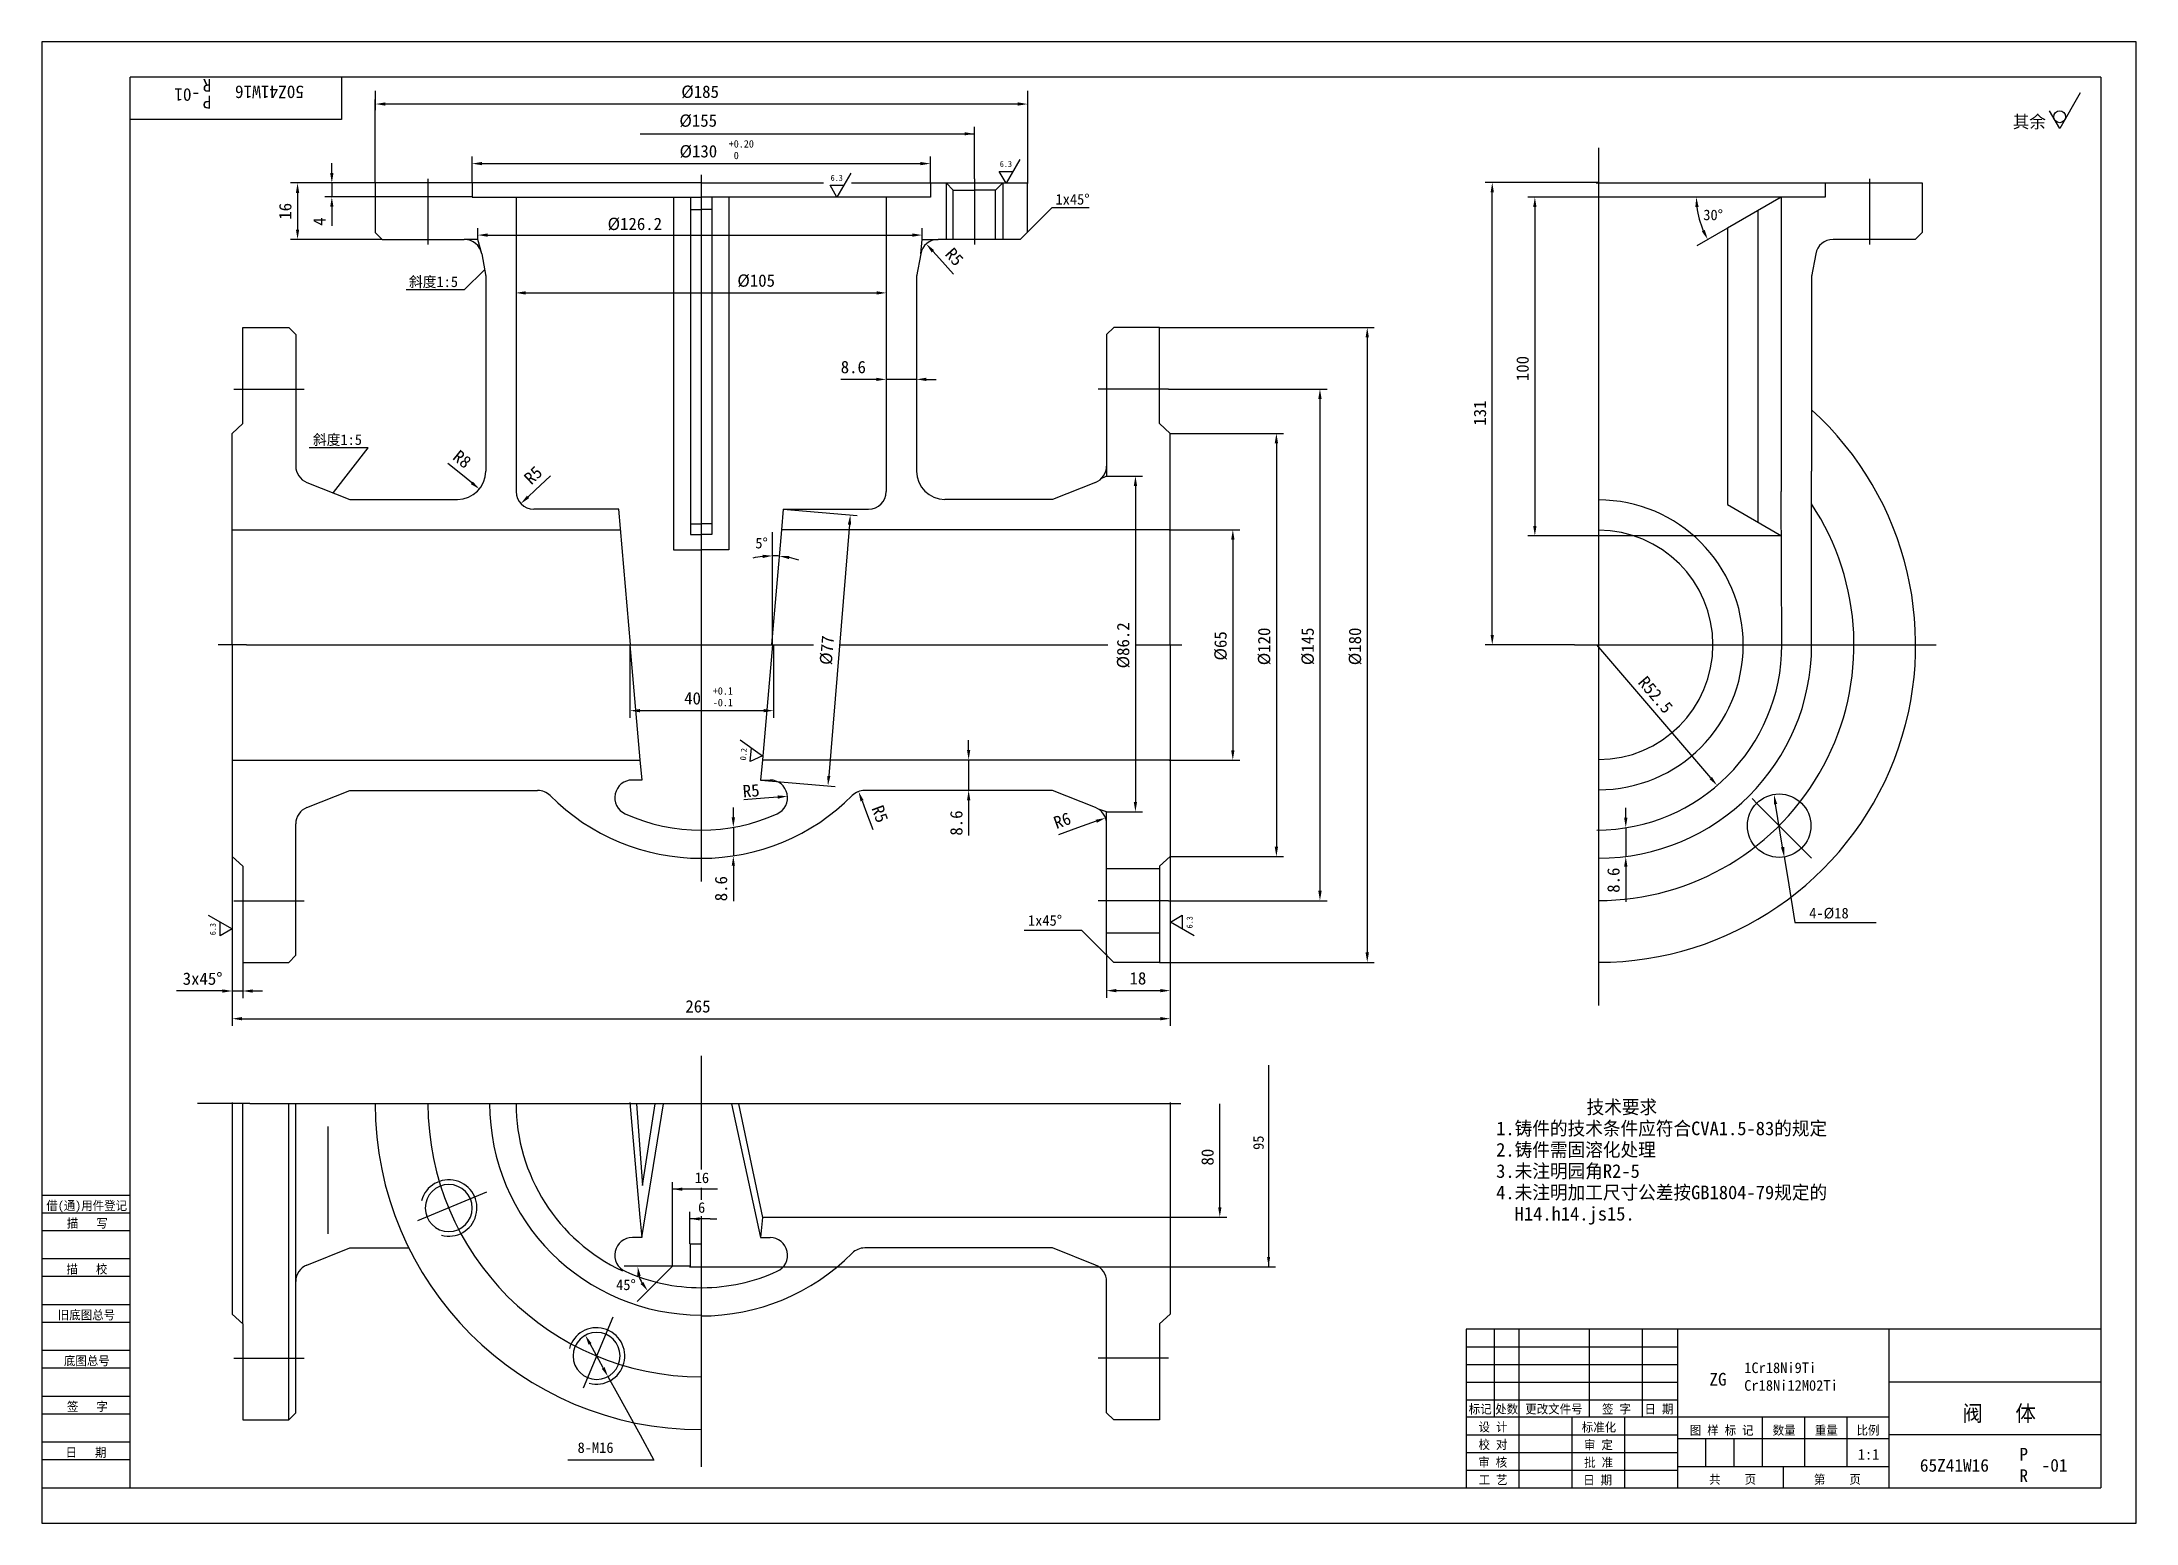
# Model space of a CAD drawing. Header units: metres. Extents: x 0 to 594, y 0 to 420.
import ezdxf

# ---------------------------------------------------------------- set-up
doc = ezdxf.new("R2010")
doc.units = ezdxf.units.M
for name, color, linetype in [('C', 6, 'Continuous'), ('D', 1, 'Continuous'), ('FL', 5, 'Continuous'), ('T', 7, 'Continuous'), ('TL', 4, 'Continuous')]:
    doc.layers.add(name, color=color, linetype=linetype)

# ---------------------------------------------------------------- blocks, each defined once
blk = doc.blocks.new('TUKUN2')
at = {"layer": 'FL'}
for p, q in [((594, 420), (0, 420)), ((0, 420), (0, 0)), ((594, 0), (594, 420)), ((0, 83), (25, 83)), ((0, 75), (25, 75)), ((0, 70), (25, 70)), ((0, 62), (25, 62)), ((0, 57), (25, 57)), ((412, 30), (412, 55)), ((419, 10), (419, 55)), ((439, 30), (439, 55)), ((454, 30), (454, 55)), ((0, 49), (25, 49)), ((404, 50), (464, 50)), ((0, 44), (25, 44)), ((404, 45), (464, 45)), ((0, 36), (25, 36)), ((404, 40), (464, 40)), ((0, 31), (25, 31)), ((404, 35), (464, 35)), ((449, 10), (449, 30)), ((404, 25), (464, 25)), ((0, 23), (25, 23)), ((0, 18), (25, 18)), ((404, 20), (464, 20)), ((404, 15), (464, 15)), ((0, 0), (594, 0))]:
    blk.add_line(p, q, dxfattribs=at)
at = {"layer": 'TL'}
for p, q in [((584, 410), (25, 410)), ((25, 10), (25, 410)), ((85, 410), (85, 398)), ((584, 410), (584, 10)), ((85, 398), (25, 398)), ((0, 93), (25, 93)), ((0, 88), (25, 88)), ((584, 55), (404, 55)), ((404, 55), (404, 10)), ((464, 10), (464, 55)), ((524, 10), (524, 55)), ((584, 40), (524, 40)), ((524, 30), (404, 30)), ((434, 10), (434, 30)), ((488, 16), (488, 30)), ((500, 16), (500, 30)), ((512, 16), (512, 30)), ((464, 24), (524, 24)), ((472, 16), (472, 24)), ((480, 16), (480, 24)), ((584, 25), (524, 25)), ((524, 16), (464, 16)), ((494, 10), (494, 16)), ((0, 10), (584, 10))]:
    blk.add_line(p, q, dxfattribs=at)
at = {"layer": 'T'}
for s, p in [('借(通)用件登记', (1.26, 88.76)), ('描   写', (7.09, 83.76)), ('描   校', (6.98, 70.76)), ('旧底图总号', (4.52, 57.76)), ('底图总号', (6.25, 44.76)), ('签   字', (7.1, 31.76)), ('标记', (404.71, 31.07)), ('处数', (412.22, 31.07)), ('更改文件号', (420.75, 31.07)), ('签 字', (442.53, 31.07)), ('日 期', (454.57, 31.07)), ('校 对', (407.48, 20.99)), ('设 计', (407.5, 25.99)), ('标准化', (436.77, 25.93)), ('审 定', (437.39, 20.93)), ('图 样 标 记', (467.4, 25.04)), ('数量', (490.92, 25.04)), ('重量', (502.88, 25.04)), ('比例', (514.7, 25.04)), ('日   期', (6.72, 18.76)), ('审 核', (407.41, 15.99)), ('批 准', (437.46, 15.93)), ('工 艺', (407.52, 10.99)), ('日 期', (437.18, 10.93)), ('共    页', (472.91, 11.13)), ('第    页', (502.62, 11.13))]:
    blk.add_text(s, height=2.5, dxfattribs=at).set_placement(p)

msp = doc.modelspace()

# ---------------------------------------------------------------- linework, layer by layer
at = {"layer": 'C'}
for p, q in [((441.47, 390), (441.47, 196.5)), ((109.5, 381.14), (109.5, 362.53)), ((187, 382.33), (187, 236.6)), ((264.5, 381.14), (264.5, 362.53)), ((518.36, 381.14), (518.36, 362.53)), ((54.46, 321.56), (74.39, 321.56)), ((319.54, 321.56), (299.61, 321.56)), ((187, 260.25), (187, 181.95)), ((58, 249), (50, 249)), ((58, 249), (218.82, 249)), ((226.53, 249), (302.38, 249)), ((310.17, 249), (323.35, 249)), ((434.7, 249.02), (537.28, 249.02)), ((187, 230.37), (187, 181.95)), ((486.6, 203.89), (485.07, 205.42)), ((486.6, 203.89), (501.93, 188.57)), ((441.47, 196.5), (441.47, 188.32)), ((441.47, 188.32), (441.47, 160)), ((54.46, 176.49), (74.39, 176.49)), ((319.54, 176.49), (299.61, 176.49)), ((441.47, 160), (441.47, 146.77)), ((187, 132.47), (187, 100.31)), ((59, 119), (44.17, 119)), ((59, 119), (311, 119)), ((311, 119), (323.01, 119)), ((187, 95.08), (187, 91.71)), ((126.15, 93.8), (106.56, 85.68)), ((187, 87.03), (187, 52.2)), ((187, 66.66), (187, 58.62)), ((161.9, 58.41), (153.55, 38.24)), ((187, 58.62), (187, 27)), ((54.46, 46.74), (74.39, 46.74)), ((319.54, 46.74), (299.61, 46.74)), ((187, 27), (187, 15.93))]:
    msp.add_line(p, q, dxfattribs=at)
for centre, radius, start, end in [((441.47, 249.02), 72.5, 270, 33.46), ((187, 119), 77.5, 180, 270)]:
    msp.add_arc(centre, radius, start, end, dxfattribs=at)
at = {"layer": 'D'}
for p, q in [((94.61, 400.62), (94.61, 406.15)), ((279.61, 379.87), (279.61, 406.15)), ((578.17, 405.54), (572.32, 395.4)), ((94.5, 380), (94.5, 403.68)), ((276.81, 402.38), (97.41, 402.38)), ((572.32, 395.4), (569.39, 400.47)), ((169.74, 393.94), (264.5, 393.94)), ((264.5, 381.14), (264.5, 395.94)), ((122, 380), (122, 387.49)), ((252, 380), (252, 387.49)), ((277.39, 386.67), (273.49, 379.91)), ((82.24, 382.8), (82.24, 385.6)), ((124.8, 385.49), (249.2, 385.49)), ((229.4, 382.75), (225.5, 375.99)), ((273.49, 379.91), (271.53, 383.29)), ((271.53, 383.29), (275.44, 383.29)), ((80.24, 380), (70.52, 380)), ((72.52, 377.2), (72.52, 366.8)), ((94.5, 380), (80.24, 380)), ((121.95, 376.05), (80.24, 376.05)), ((82.24, 380), (82.24, 376.05)), ((225.5, 375.99), (223.54, 379.37)), ((223.54, 379.37), (227.45, 379.37)), ((256.49, 380), (256.49, 364)), ((272.52, 380), (272.52, 364)), ((441.56, 380.15), (409.37, 380.15)), ((411.37, 251.82), (411.37, 377.35)), ((441.26, 375.99), (421.46, 375.99)), ((82.24, 373.25), (82.24, 370.45)), ((82.24, 370.45), (82.24, 367.86)), ((279.5, 366), (286.57, 373.07)), ((286.57, 373.07), (297.05, 373.07)), ((423.46, 373.19), (423.46, 282.77)), ((96.5, 364), (70.52, 364)), ((123.64, 363.95), (119.82, 364)), ((123.64, 363.95), (123.64, 367.22)), ((124.74, 359.89), (123.64, 363.95)), ((126.44, 365.22), (246.88, 365.22)), ((249.26, 359.89), (249.68, 363.95)), ((249.68, 363.95), (249.68, 367.22)), ((249.68, 363.95), (254.18, 364)), ((478.1, 367.19), (469.44, 362.19)), ((252.71, 360.64), (254.58, 358.55)), ((254.58, 358.55), (258.54, 354.15)), ((125.55, 355.36), (119.82, 349.7)), ((119.82, 349.7), (103.3, 349.7)), ((137.2, 348.83), (236.75, 348.83)), ((317, 339), (377.92, 339)), ((375.92, 336.2), (375.92, 161.8)), ((233.84, 324.31), (226.58, 324.31)), ((236.64, 324.31), (233.84, 324.31)), ((248.07, 324.31), (239.44, 324.31)), ((250.87, 324.31), (253.67, 324.31)), ((319.54, 321.56), (364.51, 321.56)), ((362.51, 318.76), (362.51, 179.29)), ((320, 309), (352.15, 309)), ((92.51, 304.86), (75.8, 304.86)), ((82.73, 292.27), (92.51, 304.86)), ((350.15, 306.2), (350.15, 191.8)), ((119.76, 296.74), (115.16, 300.47)), ((302, 299.74), (302, 296.88)), ((121.94, 294.97), (119.76, 296.74)), ((137.9, 291), (139.94, 292.92)), ((139.94, 292.92), (144.25, 296.98)), ((302, 296.88), (300.13, 296.03)), ((302, 296.88), (312.17, 296.88)), ((310.17, 294.08), (310.17, 204.49)), ((210.29, 287.47), (231.29, 285.74)), ((207.22, 249), (207.22, 280.94)), ((229.06, 283.11), (223.2, 211.85)), ((319.75, 281.69), (339.79, 281.69)), ((493.4, 279.97), (421.46, 279.97)), ((337.79, 278.89), (337.79, 219.13)), ((166.81, 249.05), (166.81, 228.37)), ((207.54, 249.05), (207.54, 228.37)), ((434.7, 249.02), (409.37, 249.02)), ((473.35, 211.28), (441.02, 249.02)), ((169.61, 230.37), (204.74, 230.37)), ((198.04, 222.07), (204.43, 217.59)), ((200.9, 215.95), (201.24, 219.83)), ((262.86, 219.2), (262.86, 222)), ((204.43, 217.59), (200.9, 215.95)), ((262.86, 216.4), (262.86, 207.79)), ((319.75, 216.33), (339.79, 216.33)), ((203.96, 210.62), (224.96, 208.89)), ((196.12, 200.09), (196.12, 202.89)), ((204.98, 205.57), (199.08, 205.08)), ((208.71, 205.88), (204.98, 205.57)), ((232.62, 204.82), (233.59, 202.19)), ((233.59, 202.19), (235.65, 196.63)), ((262.86, 204.99), (262.86, 202.19)), ((262.86, 202.19), (262.86, 194.93)), ((302, 201.69), (299.7, 202.47)), ((449.25, 200.03), (449.25, 202.83)), ((493.74, 191.64), (491.73, 203.88)), ((196.12, 197.29), (196.12, 189.18)), ((293.76, 197.1), (288.35, 195.15)), ((299.07, 199), (293.76, 197.1)), ((302, 198.26), (302, 201.69)), ((302, 201.69), (312.17, 201.69)), ((449.25, 197.23), (449.25, 188.97)), ((54, 189), (54, 148.88)), ((196.12, 186.38), (196.12, 183.58)), ((320, 189), (352.15, 189)), ((320.03, 188.89), (320.03, 148.98)), ((449.25, 186.17), (449.25, 183.37)), ((494.19, 188.88), (495.1, 183.35)), ((196.12, 183.58), (196.12, 176.32)), ((449.25, 183.37), (449.25, 176.12)), ((495.1, 183.35), (497.24, 170.27)), ((47.19, 172.38), (53.95, 168.48)), ((319.54, 176.49), (364.51, 176.49)), ((320.07, 170.41), (323.45, 172.36)), ((323.45, 172.36), (323.45, 168.46)), ((50.57, 166.52), (50.57, 170.43)), ((53.95, 168.48), (50.57, 166.52)), ((294.93, 168.07), (278.58, 168.07)), ((302, 161), (294.93, 168.07)), ((326.83, 166.51), (320.07, 170.41)), ((497.24, 170.27), (520.27, 170.27)), ((301.97, 161.28), (301.97, 148.98)), ((56.98, 159.03), (56.98, 148.88)), ((317, 159), (377.92, 159)), ((48.4, 150.88), (38.22, 150.88)), ((51.2, 150.88), (48.4, 150.88)), ((54, 150.88), (56.98, 150.88)), ((54, 148.88), (54, 141.03)), ((59.78, 150.88), (62.58, 150.88)), ((304.77, 150.98), (317.23, 150.98)), ((320.03, 148.98), (320.03, 141.03)), ((56.8, 143.03), (317.23, 143.03)), ((347.94, 129.85), (347.94, 72.7)), ((166.77, 119.31), (169.63, 86.7)), ((168.63, 118.91), (170.31, 95.71)), ((170.13, 80.95), (176.28, 118.91)), ((170.31, 95.71), (173.96, 118.91)), ((195.57, 118.91), (203.87, 80.95)), ((197.56, 118.91), (204.37, 86.61)), ((334.1, 89.56), (334.1, 118.89)), ((178.86, 72.81), (178.86, 96.69)), ((191.61, 94.69), (178.86, 94.69)), ((169.63, 86.7), (170.13, 80.95)), ((183.8, 79.17), (183.8, 88.27)), ((189.52, 86.27), (183.8, 86.27)), ((189.52, 86.27), (191.41, 86.27)), ((319.79, 86.76), (336.1, 86.76)), ((178.86, 72.83), (165.15, 72.83)), ((183.66, 72.7), (349.94, 72.7)), ((174.34, 68.3), (168.85, 62.81)), ((159.21, 44.01), (155.48, 50.79)), ((160.56, 41.56), (163.26, 36.65)), ((163.26, 36.65), (169.65, 25.04)), ((169.65, 25.04), (173.53, 17.87)), ((173.53, 17.87), (149.2, 17.87))]:
    msp.add_line(p, q, dxfattribs=at)
msp.add_circle((572.32, 398.78), 1.69, dxfattribs=at)
for centre, radius, start, end in [((493.35, 376), 24.09, 186.66, 203.34), ((207.22, 251.33), 22.95, 97, 103.99), ((207.22, 251.33), 22.95, 85, 90), ((207.22, 251.33), 22.95, 71.01, 78), ((178.86, 72.83), 9.88, 196.29, 208.71)]:
    msp.add_arc(centre, radius, start, end, dxfattribs=at)
for points in [[(97.41, 402.85), (97.41, 401.92), (94.61, 402.38)], [(276.81, 402.85), (276.81, 401.92), (279.61, 402.38)], [(261.7, 394.39), (264.5, 393.94), (261.7, 393.49)], [(81.77, 382.8), (82.71, 382.8), (82.24, 380)], [(124.8, 385.96), (124.8, 385.03), (122, 385.49)], [(249.2, 385.96), (249.2, 385.03), (252, 385.49)], [(72.05, 377.2), (72.98, 377.2), (72.52, 380)], [(81.77, 373.25), (82.71, 373.25), (82.24, 376.05)], [(410.91, 377.35), (411.84, 377.35), (411.37, 380.15)], [(422.99, 373.19), (423.93, 373.19), (423.46, 375.99)], [(468.97, 373.18), (469.9, 373.23), (469.27, 376)], [(72.05, 366.8), (72.98, 366.8), (72.52, 364)], [(126.44, 365.68), (126.44, 364.75), (123.64, 365.22)], [(246.88, 365.68), (246.88, 364.75), (249.68, 365.22)], [(252.36, 360.32), (253.06, 360.95), (250.84, 362.72)], [(471.66, 366.67), (470.82, 366.25), (472.5, 363.96)], [(137.2, 349.29), (137.2, 348.36), (134.4, 348.83)], [(236.75, 349.29), (236.75, 348.36), (239.55, 348.83)], [(375.45, 336.2), (376.39, 336.2), (375.92, 339)], [(236.64, 324.77), (236.64, 323.84), (239.44, 324.31)], [(250.87, 324.77), (250.87, 323.84), (248.07, 324.31)], [(362.04, 318.76), (362.98, 318.76), (362.51, 321.56)], [(349.68, 306.2), (350.62, 306.2), (350.15, 309)], [(121.65, 294.61), (122.23, 295.34), (124.11, 293.21)], [(138.22, 290.66), (137.58, 291.34), (135.86, 289.08)], [(309.7, 294.08), (310.64, 294.08), (310.17, 296.88)], [(228.6, 283.15), (229.53, 283.07), (229.29, 285.9)], [(337.33, 278.89), (338.26, 278.89), (337.79, 281.69)], [(422.99, 282.77), (423.93, 282.77), (423.46, 279.97)], [(204.4, 274.58), (204.46, 273.65), (207.22, 274.28)], [(211.92, 273.32), (212.06, 274.24), (209.22, 274.19)], [(410.91, 251.82), (411.84, 251.82), (411.37, 249.02)], [(169.61, 230.84), (169.61, 229.91), (166.81, 230.37)], [(204.74, 230.84), (204.74, 229.91), (207.54, 230.37)], [(262.4, 219.2), (263.33, 219.2), (262.86, 216.4)], [(337.33, 219.13), (338.26, 219.13), (337.79, 216.33)], [(222.73, 211.89), (223.66, 211.81), (222.97, 209.06)], [(473, 210.97), (473.71, 211.58), (475.17, 209.15)], [(208.75, 205.41), (208.68, 206.34), (211.5, 206.11)], [(232.18, 204.65), (233.06, 204.98), (231.65, 207.44)], [(262.4, 204.99), (263.33, 204.99), (262.86, 207.79)], [(309.7, 204.49), (310.64, 204.49), (310.17, 201.69)], [(491.27, 203.8), (492.19, 203.95), (491.28, 206.64)], [(195.65, 200.09), (196.58, 200.09), (196.12, 197.29)], [(299.23, 198.57), (298.91, 199.44), (301.71, 199.95)], [(448.78, 200.03), (449.72, 200.03), (449.25, 197.23)], [(349.68, 191.8), (350.62, 191.8), (350.15, 189)], [(493.28, 191.57), (494.2, 191.72), (494.19, 188.88)], [(195.65, 186.38), (196.58, 186.38), (196.12, 189.18)], [(448.78, 186.17), (449.72, 186.17), (449.25, 188.97)], [(362.04, 179.29), (362.98, 179.29), (362.51, 176.49)], [(375.45, 161.8), (376.39, 161.8), (375.92, 159)], [(51.2, 151.34), (51.2, 150.41), (54, 150.88)], [(59.78, 151.34), (59.78, 150.41), (56.98, 150.88)], [(304.77, 151.45), (304.77, 150.51), (301.97, 150.98)], [(317.23, 151.45), (317.23, 150.51), (320.03, 150.98)], [(56.8, 143.5), (56.8, 142.56), (54, 143.03)], [(317.23, 143.5), (317.23, 142.56), (320.03, 143.03)], [(181.66, 94.24), (178.86, 94.69), (181.66, 95.14)], [(333.64, 89.56), (334.57, 89.56), (334.1, 86.76)], [(186.6, 85.82), (183.8, 86.27), (186.6, 86.72)], [(168.91, 69.99), (169.84, 70.12), (168.98, 72.83)], [(348.39, 75.5), (347.94, 72.7), (347.49, 75.5)], [(170.57, 68.36), (169.82, 67.8), (171.87, 65.84)], [(155.07, 50.56), (155.89, 51.01), (154.13, 53.24)], [(158.8, 43.79), (159.62, 44.24), (160.56, 41.56)]]:
    msp.add_solid(points, dxfattribs=at)
at = {"layer": 'FL'}
for centre in [(115.4, 89.34), (157.34, 47.4)]:
    msp.add_arc(centre, 8, 255, 165, dxfattribs=at)
at = {"layer": 'TL'}
for p, q in [((122, 380), (94.5, 380)), ((94.5, 380), (94.5, 366)), ((187, 380), (122, 380)), ((122, 380), (122, 376)), ((122, 376), (134.5, 376)), ((134.5, 376), (134.5, 292.51)), ((134.5, 376), (187, 376)), ((179.14, 375.95), (179.14, 275.95)), ((183.97, 375.95), (183.97, 280.35)), ((187, 380), (221.72, 380)), ((239.5, 376), (187, 376)), ((190.03, 375.95), (190.03, 280.35)), ((194.86, 375.95), (194.86, 275.95)), ((229.67, 380), (252, 380)), ((239.5, 376), (239.5, 292.51)), ((252, 376), (239.5, 376)), ((252, 380), (252, 376)), ((252, 380), (256.49, 380)), ((258.49, 378), (256.49, 380)), ((256.49, 380), (272.55, 380)), ((258.49, 364), (258.49, 378)), ((258.49, 378), (264.5, 378)), ((270.52, 378), (264.5, 378)), ((270.52, 378), (272.52, 380)), ((270.52, 364), (270.52, 378)), ((272.55, 380), (279.5, 380)), ((279.5, 380), (279.5, 366)), ((440.85, 380), (505.85, 380)), ((493.35, 376), (440.85, 376)), ((493.35, 376), (478.1, 367.19)), ((505.85, 376), (493.35, 376)), ((493.35, 376), (493.35, 292.51)), ((505.85, 380), (510.35, 380)), ((505.85, 380), (505.85, 376)), ((510.35, 380), (526.4, 380)), ((526.4, 380), (533.35, 380)), ((533.35, 380), (533.35, 366)), ((183.97, 372.5), (187.03, 372.5)), ((190.03, 372.5), (186.97, 372.5)), ((486.8, 283.79), (486.8, 372.21)), ((96.5, 364), (94.5, 366)), ((96.5, 364), (119.82, 364)), ((258.49, 364), (254.18, 364)), ((270.5, 364), (258.49, 364)), ((277.5, 364), (270.5, 364)), ((277.5, 364), (279.5, 366)), ((478.1, 367.19), (478.1, 298.59)), ((512.35, 364), (508.04, 364)), ((524.35, 364), (512.35, 364)), ((531.35, 364), (524.35, 364)), ((531.35, 364), (533.35, 366)), ((124.74, 359.89), (125.9, 353.44)), ((249.26, 359.89), (248.1, 353.44)), ((503.11, 359.89), (501.95, 353.44)), ((125.9, 353.79), (125.9, 298.25)), ((248.1, 353.79), (248.1, 298.25)), ((501.95, 353.79), (501.95, 298.25)), ((57, 339), (70, 339)), ((57, 311.76), (57, 339)), ((72, 337), (70, 339)), ((302, 337), (304, 339)), ((317, 339), (304, 339)), ((317, 311.76), (317, 339)), ((72, 337), (72, 299.74)), ((302, 337), (302, 299.74)), ((54, 309), (57, 311.76)), ((54, 281.5), (54, 309)), ((320, 309), (317, 311.76)), ((320, 281.5), (320, 309)), ((478.1, 298.59), (478.1, 288.81)), ((501.97, 249.02), (501.95, 298.25)), ((75.15, 295.09), (87.31, 290.25)), ((298.85, 295.09), (286.69, 290.25)), ((493.52, 249.02), (493.35, 292.51)), ((87.31, 290.25), (117.9, 290.25)), ((163.61, 287.51), (139.5, 287.51)), ((166.97, 249.15), (163.61, 287.51)), ((209.87, 281.63), (210.39, 287.51)), ((210.39, 287.51), (234.5, 287.51)), ((286.69, 290.25), (256.1, 290.25)), ((478.1, 288.81), (493.4, 279.97)), ((54, 249), (54, 281.5)), ((54.09, 281.65), (164.13, 281.65)), ((183.97, 283.37), (187.03, 283.37)), ((183.97, 280.35), (187.03, 280.35)), ((190.03, 283.37), (186.97, 283.37)), ((190.03, 280.35), (186.97, 280.35)), ((207.03, 249.15), (209.87, 281.63)), ((319.91, 281.65), (209.87, 281.65)), ((320, 249), (320, 281.5)), ((179.14, 275.95), (187.03, 275.95)), ((194.86, 275.95), (186.97, 275.95)), ((54, 249), (54, 216.5)), ((166.77, 249.05), (169.63, 216.44)), ((207.23, 249.05), (204.37, 216.41)), ((320, 249), (320, 216.5)), ((54, 216.5), (54, 189)), ((54.09, 216.35), (169.63, 216.35)), ((169.63, 216.44), (170.13, 210.7)), ((204.37, 216.41), (203.87, 210.7)), ((319.91, 216.35), (204.37, 216.35)), ((320, 216.5), (320, 189)), ((170.13, 210.7), (167.48, 210.7)), ((203.87, 210.7), (206.52, 210.7)), ((75.15, 202.91), (87.31, 207.75)), ((87.31, 207.75), (140.62, 207.75)), ((286.69, 207.75), (233.38, 207.75)), ((298.85, 202.91), (286.69, 207.75)), ((72, 161), (72, 198.26)), ((302, 185.59), (302, 198.26)), ((54, 189), (57, 186.24)), ((57, 186.24), (57, 159)), ((301.99, 185.57), (316.92, 185.57)), ((302, 167.4), (302, 185.59)), ((320, 189), (317, 186.24)), ((317, 186.24), (317, 185.59)), ((317, 185.59), (317, 167.4)), ((301.99, 167.4), (316.92, 167.4)), ((302, 161), (302, 167.4)), ((317, 167.4), (317, 159)), ((72, 161), (70, 159)), ((302, 161), (304, 159)), ((57, 159), (70, 159)), ((317, 159), (304, 159)), ((54, 119.25), (54, 86.75)), ((57, 56.5), (57, 119.02)), ((70, 29.25), (70, 119.02)), ((72, 68.52), (72, 119.02)), ((320, 119.25), (320, 86.75)), ((81.11, 112.49), (81.11, 82.02)), ((54, 86.75), (54, 59.25)), ((204.37, 86.66), (203.87, 80.95)), ((319.91, 86.61), (204.37, 86.61)), ((320, 86.75), (320, 59.25)), ((75.15, 73.16), (87.31, 78.01)), ((87.31, 78.01), (104.08, 78.01)), ((170.13, 80.95), (167.48, 80.95)), ((186.86, 79.11), (183.86, 79.11)), ((183.86, 79.11), (183.86, 72.83)), ((203.87, 80.95), (206.52, 80.95)), ((286.69, 78.01), (233.38, 78.01)), ((298.85, 73.16), (286.69, 78.01)), ((178.86, 72.83), (174.34, 68.3)), ((183.86, 72.83), (178.86, 72.83)), ((72, 31.25), (72, 68.52)), ((302, 55.84), (302, 68.52)), ((54, 59.25), (57, 56.5)), ((57, 56.5), (57, 29.25)), ((302, 37.65), (302, 55.84)), ((320, 59.25), (317, 56.5)), ((317, 56.5), (317, 55.84)), ((317, 55.84), (317, 37.65)), ((302, 31.25), (302, 37.65)), ((317, 37.65), (317, 29.25)), ((72, 31.25), (70, 29.25)), ((302, 31.25), (304, 29.25)), ((57, 29.25), (70, 29.25)), ((317, 29.25), (304, 29.25))]:
    msp.add_line(p, q, dxfattribs=at)
for points in [[(122.07, 89.34, 1), (108.73, 89.34, 1), (122.07, 89.34, 1)], [(164.01, 47.4, 1), (150.68, 47.4, 1), (164.01, 47.4, 1)]]:
    msp.add_lwpolyline(points, format="xyb", dxfattribs=at)
msp.add_circle((492.74, 197.76), 9, dxfattribs=at)
for centre, radius, start, end in [((119.82, 359), 5, 10.2, 90), ((254.18, 359), 5, 90, 169.8), ((508.04, 359), 5, 90, 169.8), ((441.47, 249.02), 90, 270, 47.77), ((77, 299.74), 5, 180, 248.27), ((117.9, 298.25), 8, 270, 0), ((256.1, 298.25), 8, 180, 270), ((297, 299.74), 5, 291.73, 0), ((139.5, 292.51), 5, 180, 270), ((234.5, 292.51), 5, 270, 0), ((441.47, 249.02), 41.1, 270, 90), ((441.47, 249.02), 32.5, 270, 90), ((441.02, 249.02), 52.5, 270, 0), ((441.47, 249.02), 60.5, 270, 0), ((167.48, 205.7), 5, 90, 245.73), ((206.52, 205.7), 5, 294.27, 90), ((77, 198.26), 5, 111.73, 180), ((140.62, 202.75), 5, 44.92, 90), ((187, 249), 60.5, 224.92, 315.08), ((233.38, 202.75), 5, 90, 135.08), ((297, 198.26), 5, 0, 68.27), ((187, 249), 52.5, 245.73, 294.27), ((187, 119), 92.5, 180, 270), ((187, 119), 60, 180, 270), ((187, 119), 52.5, 180, 244.79), ((167.48, 75.95), 5, 90, 245.73), ((206.52, 75.95), 5, 294.27, 90), ((233.38, 73.01), 5, 90, 135.08), ((77, 68.52), 5, 111.73, 180), ((187, 119.25), 52.5, 245.73, 270), ((187, 119.25), 60.5, 269.87, 315.08), ((187, 119.25), 52.5, 270.32, 294.27), ((297, 68.52), 5, 0, 68.27)]:
    msp.add_arc(centre, radius, start, end, dxfattribs=at)

# ---------------------------------------------------------------- block references
at = {"layer": 'D'}
msp.add_blockref('TUKUN2', (0, 0), dxfattribs=at)

# ---------------------------------------------------------------- texts
for s, height, rotation, p in [('-01', 3.6, 180, (44.9, 406.79)), ('R', 3.6, 180, (48.07, 409.45)), ('P', 3.6, 180, (48.07, 404.71)), ('50Z41W16', 3.6, 180, (74.35, 407.58)), ('16', 3.5, 90, (70.77, 369.58)), ('4', 3.5, 90, (80.49, 367.86)), ('R5', 3.5, 311.94, (255.94, 359.66)), ('100', 3.5, 90, (421.71, 323.81)), ('131', 3.5, 90, (409.62, 311.17)), ('R8', 3.5, 320.97, (116.26, 301.83)), ('R5', 3.5, 43.32, (138.8, 294.25)), ('%%C77', 3.5, 85.29, (224.02, 243.22)), ('%%C86.2', 3.5, 90, (308.42, 242.36)), ('%%C65', 3.5, 90, (336.04, 244.59)), ('%%c120', 3.5, 90, (348.4, 243.25)), ('%%c145', 3.5, 90, (360.76, 243.27)), ('%%C180', 3.5, 90, (374.17, 243.25)), ('R52.5', 3.5, 310.58, (452.52, 238.26)), ('0.2', 1.7, 85, (199.69, 216.22)), ('R5', 3.5, 4.75, (198.94, 205.75)), ('R5', 3.5, 290.28, (235.26, 202.71)), ('8.6', 3.5, 90, (261.11, 194.93)), ('R6', 3.5, 19.76, (287.76, 196.8)), ('8.6', 3.5, 90, (447.5, 178.73)), ('8.6', 3.5, 90, (194.37, 176.32)), ('6.3', 1.7, 90, (49.34, 166.69)), ('6.3', 1.7, 90, (326.38, 168.63)), ('95', 3, 90, (346.56, 105.82)), ('80', 3.5, 90, (332.35, 101.39))]:
    msp.add_text(s, height=height, rotation=rotation, dxfattribs=at).set_placement(p)
for s, height, p in [('%%c185', 3.5, (181.36, 404.13)), ('%%c155', 3.5, (180.82, 395.94)), ('其余', 3.6, (559.04, 395.56)), ('+0.20', 2.1, (194.81, 390.04)), ('%%c130', 3.5, (180.86, 387.24)), (' 0', 2.1, (194.81, 386.75)), ('6.3', 1.7, (271.7, 384.52)), ('6.3', 1.7, (223.72, 380.6)), ('1x45%%d', 3, (287.5, 373.87)), ('%%C126.2', 3.5, (160.46, 366.65)), ('30%%d', 3, (471.23, 369.45)), ('斜度1:5', 3, (104.11, 350.49)), ('%%c105', 3.5, (197.26, 350.58)), ('8.6', 3.5, (226.58, 326.06)), ('斜度1:5', 3, (76.87, 305.71)), ('5%%d', 3, (202.36, 276.38)), ('40', 3.5, (182.17, 232.12)), ('+0.1', 2.1, (190.29, 234.92)), ('-0.1', 2.1, (190.29, 231.63)), ('1x45%%d', 3, (279.69, 169.39)), ('4-%%C18', 3, (501.28, 171.46)), ('3x45%%d', 3.5, (39.94, 152.63)), ('18', 3.5, (308.5, 152.73)), ('265', 3.5, (182.51, 144.78)), ('技术要求', 3.85, (438.13, 116.05)), ('1.铸件的技术条件应符合CVA1.5-83的规定', 3.85, (412.49, 110)), ('2.铸件需固溶化处理', 3.85, (412.49, 103.95)), ('3.未注明园角R2-5', 3.85, (412.49, 97.9)), ('16', 3, (185.16, 96.41)), ('4.未注明加工尺寸公差按GB1804-79规定的', 3.85, (412.49, 91.85)), ('6', 3, (186.11, 87.99)), ('  H14.h14.js15.', 3.85, (412.49, 85.8)), ('45%%d', 3, (162.87, 66.07)), ('ZG', 3.6, (472.96, 38.99)), ('1Cr18Ni9Ti', 3, (482.85, 42.54)), ('Cr18Ni12M02Ti', 3, (482.85, 37.54)), ('阀   体', 4.5, (544.71, 28.87)), ('8-M16', 3, (151.94, 19.9)), ('1:1', 3, (515.06, 18)), ('65Z41W16', 3.6, (532.66, 14.58)), ('P', 3.6, (560.89, 17.74)), ('-01', 3.6, (567.2, 14.6)), ('R', 3.6, (560.89, 11.64))]:
    msp.add_text(s, height=height, dxfattribs=at).set_placement(p)

doc.saveas('drawing.dxf')
